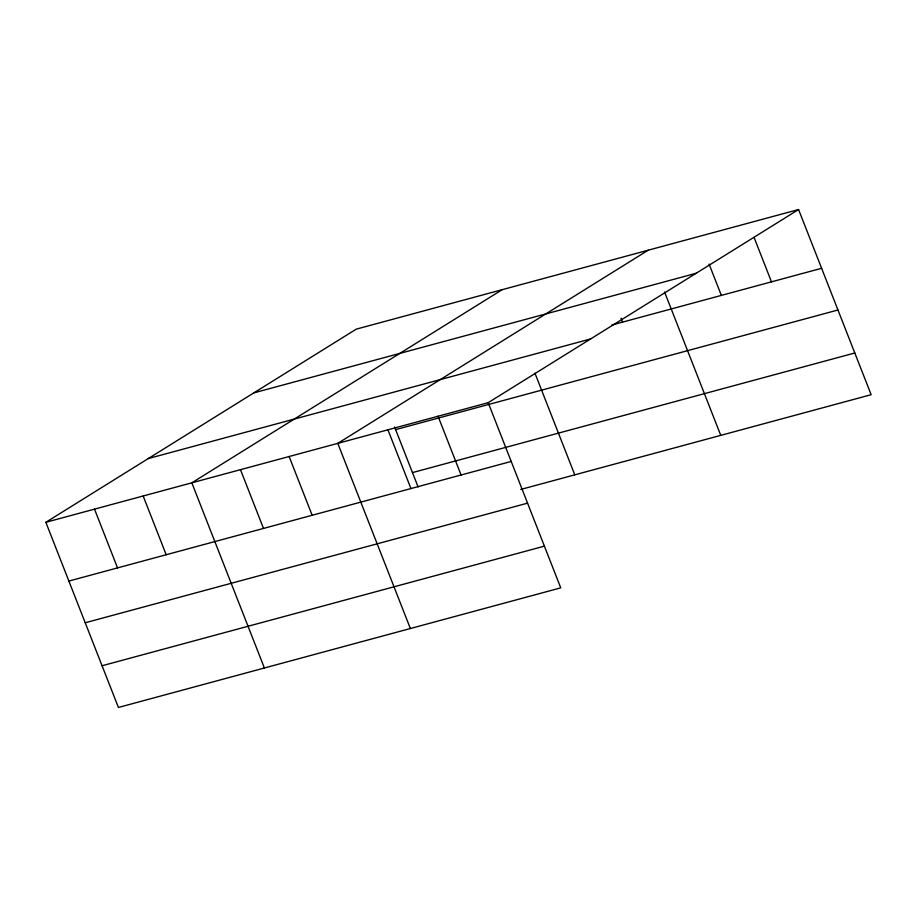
<?xml version="1.0" encoding="UTF-8"?>
<svg xmlns="http://www.w3.org/2000/svg" width="917" height="917" viewBox="0 0 917 917"><rect width="100%" height="100%" fill="white"/><g stroke="black" fill="none" stroke-linecap="round" stroke-linejoin="round"><path stroke-width="1.38" d="M798.581 209.535L488.188 402.689L560.745 587.854L118.419 707.466L45.85 522.3L356.255 329.146L798.581 209.535L871.15 394.7L520.73 489.46M502.218 289.669L191.825 482.823L264.383 668M648.193 250.203L337.788 443.358L410.358 628.523M253.814 392.889L696.152 273.277M611.754 325.042L821.609 268.291M148.279 458.557L590.617 338.946M45.85 522.3L488.188 402.689M395.628 429.615L837.955 310.003M412.467 472.599L854.804 352.988M68.878 581.057L511.205 461.446M85.224 622.769L527.562 503.158M102.074 665.753L544.4 546.142M754.083 237.457L771.484 281.851M709.07 264.062L721.347 295.4M664.561 291.984L720.762 435.369M621.027 318.199L622.563 322.119M534.955 373.196L574.787 474.846M438.051 416.238L461.079 474.995M394.608 427.013L418.095 486.938M387.925 429.798L410.942 488.555M289.13 456.517L312.158 515.274M240.472 469.664L263.5 528.421M143.167 495.982L166.195 554.739M94.508 509.141L117.536 567.898"/></g></svg>
